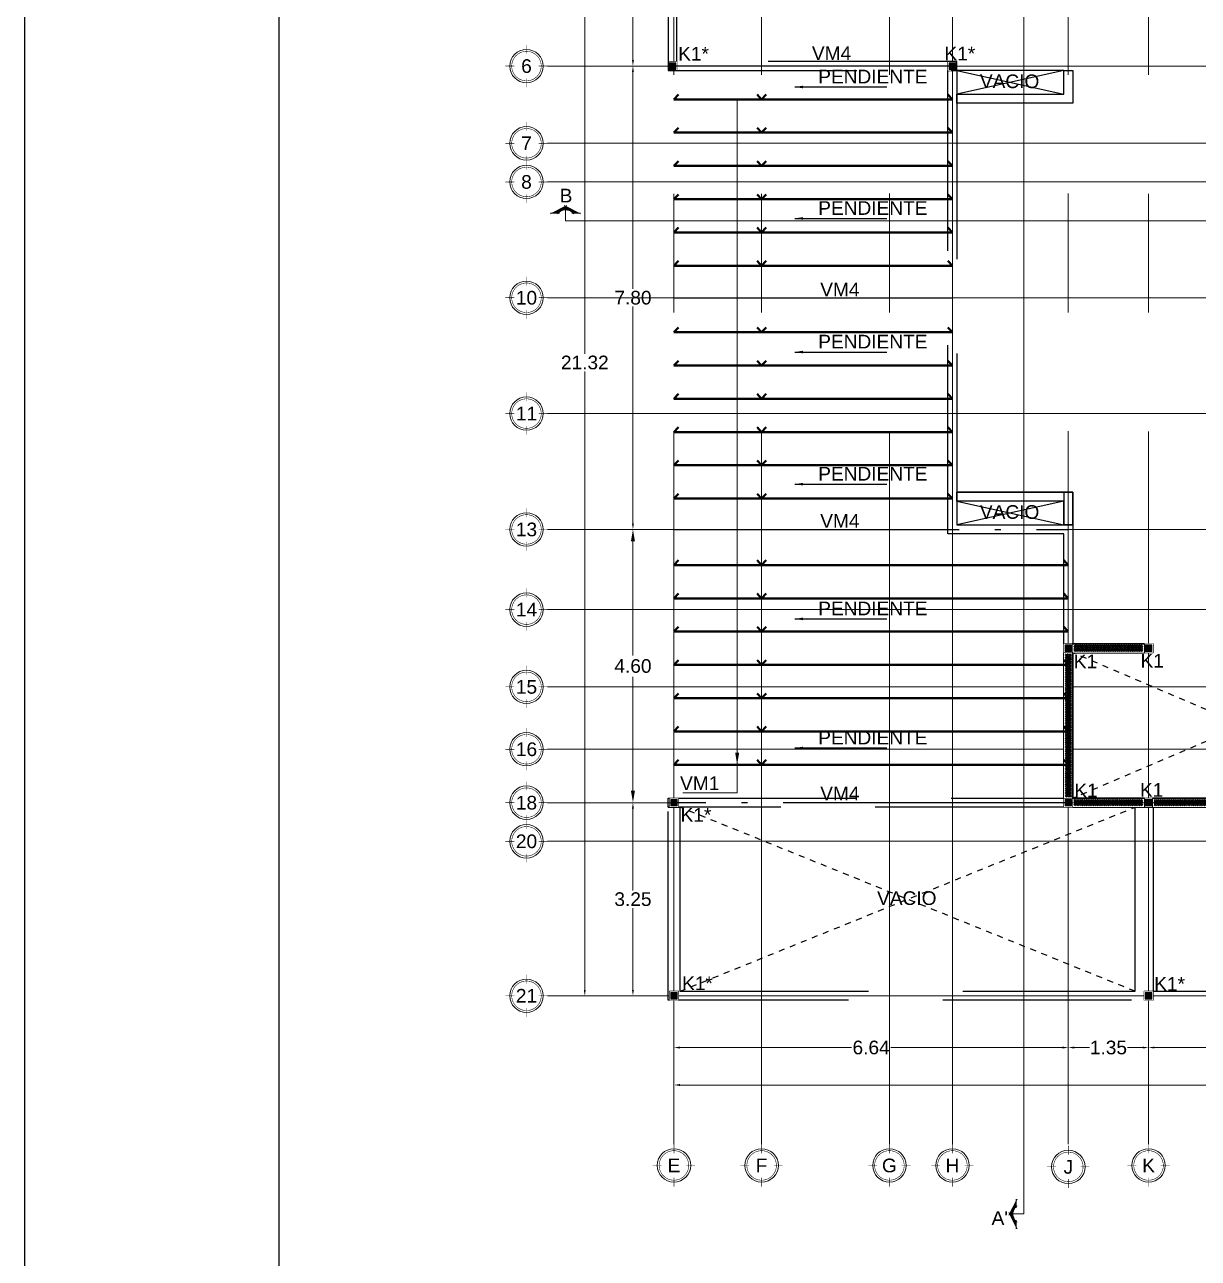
# Model space of a CAD drawing. Header units: metres. Extents: x 14 to 161, y 5 to 309.
# Drawn here: x 65.38 to 85.13, y 74.9 to 95.66 of the extents above; entities that cross this region are included whole.
import ezdxf
from ezdxf import colors
from ezdxf.entities.mleader import LeaderData, LeaderLine
from ezdxf.enums import TextEntityAlignment as Align
from ezdxf.math import Vec2, Vec3

# ---------------------------------------------------------------- set-up
doc = ezdxf.new("R2010")
doc.units = ezdxf.units.M
doc.set_wipeout_variables(frame=1)
doc.header["$PDMODE"] = 35
for name, pattern in [('ACAD_ISO04W100', [30, 24, -3, 0, -3]), ('ACAD_ISO05W100', [33, 24, -3, 0, -3, 0, -3]), ('CENTRO2', [0.9, 0.6, -0.1, 0.1, -0.1]), ('HIDDEN2', [4.7625, 3.175, -1.5875]), ('LÍNEAS_OCULTAS2', [0.1875, 0.125, -0.0625])]:
    doc.linetypes.add(name, pattern=pattern)
for name, color, linetype, lineweight in [('E-Burbuja eje', 5, 'Continuous', 15), ('E-Castillos', 3, 'Continuous', 5), ('E-Corte', 2, 'ACAD_ISO05W100', 20), ('E-Ejes', 1, 'CENTRO2', 9), ('E-Hatch', 1, 'Continuous', 5), ('E-Muro de Mamposteria', 5, 'Continuous', 30), ('E-Textos', 3, 'Continuous', 15), ('E-Viga de Madera1', 3, 'ACAD_ISO04W100', 40)]:
    doc.layers.add(name, color=color, linetype=linetype, lineweight=lineweight)
for name, color, linetype in [('E-Columna de Madera', 6, 'Continuous'), ('E-Cotas', 2, 'Continuous'), ('E-Pie', 1, 'Continuous'), ('E-Vacio', 1, 'LÍNEAS_OCULTAS2')]:
    doc.layers.add(name, color=color, linetype=linetype)
doc.layers.add('E-Pretil', color=7, linetype='HIDDEN2', true_color=0xd6d6d6)
doc.styles.add('ARIAL', font='arial.ttf')
doc.styles.add('General', font='arial.ttf', dxfattribs={"height": 2.3})
doc.styles.add('RS', font='ROMANS.shx', dxfattribs={"width": 0.85, "height": 0.1})
doc.dimstyles.new('1-100', dxfattribs={"dimtxt": 0.1, "dimasz": 0.1, "dimexe": 0, "dimexo": 0.0625, "dimgap": 0.1, "dimtad": 0, "dimtih": 1, "dimtoh": 1, "dimzin": 0, "dimdsep": 46, "dimtxsty": 'RS', "dimcen": 0.09, "dimclrd": 256, "dimclre": 256, "dimclrt": 256, "dimadec": 0, "dimazin": 0, "dimtfac": 1, "dimtofl": 0, "dimtmove": 0, "dimatfit": 3, "dimfxl": 1, "dimtolj": 1, "dimtzin": 0, "dimlwd": -1, "dimarcsym": 0})
doc.dimstyles.new('Generales', dxfattribs={"dimscale": 0, "dimtxt": 2.3, "dimasz": 2, "dimexe": 1.25, "dimexo": 0.625, "dimtad": 0, "dimtih": 1, "dimtoh": 1, "dimzin": 1, "dimdsep": 46, "dimtxsty": 'General', "dimcen": 2, "dimclrd": 2, "dimclre": 2, "dimclrt": 3, "dimadec": 0, "dimazin": 0, "dimtfac": 1, "dimtmove": 0, "dimatfit": 3, "dimfxl": 1, "dimlwd": 13, "dimlwe": 13, "dimarcsym": 0})

# ---------------------------------------------------------------- blocks, each defined once
blk = doc.blocks.new('k-burb-colmn')
at = {"const_width": 0.00024}
blk.add_lwpolyline([(-0.00663, 0, 1), (0.00663, 0, 1)], format="xyb", close=True, dxfattribs=at)
blk.add_lwpolyline([(-0.00663, 0, 1), (0.00663, 0, 1)], format="xyb", close=True, dxfattribs=at)
for points in [[(0, 0.0055), (0, 0.0095)], [(0, 0.0055), (0, 0.0095)], [(-0.0055, 0), (-0.0095, 0)], [(-0.0055, 0), (-0.0095, 0)], [(0.0055, 0), (0.0095, 0)], [(0.0055, 0), (0.0095, 0)], [(0, -0.0055), (0, -0.0095)], [(0, -0.0055), (0, -0.0095)]]:
    blk.add_lwpolyline(points, dxfattribs=at)
at = {"linetype": 'Continuous'}
blk.add_circle((0, 0), 0.0075, dxfattribs=at)
blk.add_circle((0, 0), 0.0075, dxfattribs=at)
at = {"color": 2, "style": 'ARIAL'}
blk.add_attdef('NUM', text='', height=0.023, dxfattribs=at).set_placement((0.00124, 0.00008), align=Align.MIDDLE_CENTER)
blk = doc.blocks.new('*D847')
at = {"layer": 'Defpoints', "color": 0, "ltscale": 0.5, "transparency": 16777216}
for p in [(76.306, 79.318), (82.941, 79.318), (82.941, 78.446)]:
    blk.add_point(p, dxfattribs=at)
at = {"layer": 'E-Cotas', "color": 2, "linetype": 'Continuous', "lineweight": 13, "ltscale": 0.5, "transparency": 16777216}
for p, q in [((76.306, 79.287), (76.306, 78.384)), ((82.941, 79.287), (82.941, 78.384)), ((76.406, 78.446), (79.293, 78.446)), ((82.841, 78.446), (79.954, 78.446))]:
    blk.add_line(p, q, dxfattribs=at)
at = {"layer": 'E-Cotas', "color": 2, "ltscale": 0.5, "transparency": 16777216}
for points in [[(76.406, 78.463), (76.406, 78.43), (76.306, 78.446)], [(82.841, 78.463), (82.841, 78.43), (82.941, 78.446)]]:
    blk.add_solid(points, dxfattribs=at)
at = {"layer": 'E-Cotas', "color": 3, "ltscale": 0.5, "transparency": 16777216, "insert": (79.623, 78.446), "char_height": 0.23, "attachment_point": 5, "style": 'General'}
blk.add_mtext('6.64', dxfattribs=at)
blk = doc.blocks.new('*D848')
at = {"layer": 'Defpoints', "color": 0, "ltscale": 0.5, "transparency": 16777216}
for p in [(82.941, 79.318), (84.291, 79.318), (84.291, 78.446)]:
    blk.add_point(p, dxfattribs=at)
at = {"layer": 'E-Cotas', "color": 2, "linetype": 'Continuous', "lineweight": 13, "ltscale": 0.5, "transparency": 16777216}
for p, q in [((82.941, 79.287), (82.941, 78.384)), ((84.291, 79.287), (84.291, 78.384)), ((83.041, 78.446), (83.296, 78.446)), ((84.191, 78.446), (83.936, 78.446))]:
    blk.add_line(p, q, dxfattribs=at)
at = {"layer": 'E-Cotas', "color": 2, "ltscale": 0.5, "transparency": 16777216}
for points in [[(83.041, 78.463), (83.041, 78.43), (82.941, 78.446)], [(84.191, 78.463), (84.191, 78.43), (84.291, 78.446)]]:
    blk.add_solid(points, dxfattribs=at)
at = {"layer": 'E-Cotas', "color": 3, "ltscale": 0.5, "transparency": 16777216, "insert": (83.616, 78.446), "char_height": 0.23, "attachment_point": 5, "style": 'General'}
blk.add_mtext('1.35', dxfattribs=at)
blk = doc.blocks.new('*D852')
at = {"layer": 'Defpoints', "color": 0, "ltscale": 0.5, "transparency": 16777216}
for p in [(76.306, 79.318), (95.841, 79.318), (95.841, 77.816)]:
    blk.add_point(p, dxfattribs=at)
at = {"layer": 'E-Cotas', "color": 2, "linetype": 'Continuous', "lineweight": 13, "ltscale": 0.5, "transparency": 16777216}
for p, q in [((76.306, 79.287), (76.306, 77.753)), ((95.841, 79.287), (95.841, 77.753)), ((76.406, 77.816), (85.665, 77.816)), ((95.741, 77.816), (86.481, 77.816))]:
    blk.add_line(p, q, dxfattribs=at)
at = {"layer": 'E-Cotas', "color": 2, "ltscale": 0.5, "transparency": 16777216}
for points in [[(76.406, 77.833), (76.406, 77.799), (76.306, 77.816)], [(95.741, 77.833), (95.741, 77.799), (95.841, 77.816)]]:
    blk.add_solid(points, dxfattribs=at)
at = {"layer": 'E-Cotas', "color": 3, "ltscale": 0.5, "transparency": 16777216, "insert": (86.073, 77.816), "char_height": 0.23, "attachment_point": 5, "style": 'General'}
blk.add_mtext('19.54', dxfattribs=at)
blk = doc.blocks.new('*D853')
at = {"layer": 'Defpoints', "color": 0, "ltscale": 0.5, "transparency": 16777216}
for p in [(84.291, 78.769), (88.841, 78.769), (88.841, 78.446)]:
    blk.add_point(p, dxfattribs=at)
at = {"layer": 'E-Cotas', "color": 2, "linetype": 'Continuous', "lineweight": 13, "ltscale": 0.5, "transparency": 16777216}
for p, q in [((84.291, 78.737), (84.291, 78.384)), ((88.841, 78.737), (88.841, 78.384)), ((84.391, 78.446), (86.23, 78.446)), ((88.741, 78.446), (86.901, 78.446))]:
    blk.add_line(p, q, dxfattribs=at)
at = {"layer": 'E-Cotas', "color": 2, "ltscale": 0.5, "transparency": 16777216}
for points in [[(84.391, 78.463), (84.391, 78.43), (84.291, 78.446)], [(88.741, 78.463), (88.741, 78.43), (88.841, 78.446)]]:
    blk.add_solid(points, dxfattribs=at)
at = {"layer": 'E-Cotas', "color": 3, "ltscale": 0.5, "transparency": 16777216, "insert": (86.566, 78.446), "char_height": 0.23, "attachment_point": 5, "style": 'General'}
blk.add_mtext('4.55', dxfattribs=at)
blk = doc.blocks.new('*D857')
at = {"layer": 'Defpoints', "color": 0, "ltscale": 0.5, "transparency": 16777216}
for p in [(76.306, 99.718), (75.616, 94.968), (76.306, 94.968)]:
    blk.add_point(p, dxfattribs=at)
at = {"layer": 'E-Cotas', "color": 2, "linetype": 'Continuous', "lineweight": 13, "ltscale": 0.5, "transparency": 16777216}
for p, q in [((76.275, 99.718), (75.553, 99.718)), ((75.616, 99.618), (75.616, 97.491)), ((75.616, 95.068), (75.616, 97.195)), ((76.275, 94.968), (75.553, 94.968))]:
    blk.add_line(p, q, dxfattribs=at)
at = {"layer": 'E-Cotas', "color": 2, "ltscale": 0.5, "transparency": 16777216}
for points in [[(75.599, 99.618), (75.632, 99.618), (75.616, 99.718)], [(75.599, 95.068), (75.632, 95.068), (75.616, 94.968)]]:
    blk.add_solid(points, dxfattribs=at)
at = {"layer": 'E-Cotas', "color": 3, "ltscale": 0.5, "transparency": 16777216, "insert": (75.616, 97.343), "char_height": 0.23, "attachment_point": 5, "style": 'General'}
blk.add_mtext('4.75', dxfattribs=at)
blk = doc.blocks.new('*D858')
at = {"layer": 'Defpoints', "color": 0, "ltscale": 0.5, "transparency": 16777216}
for p in [(76.306, 94.968), (75.616, 87.168), (76.306, 87.168)]:
    blk.add_point(p, dxfattribs=at)
at = {"layer": 'E-Cotas', "color": 2, "linetype": 'Continuous', "lineweight": 13, "ltscale": 0.5, "transparency": 16777216}
for p, q in [((76.275, 94.968), (75.553, 94.968)), ((75.616, 94.868), (75.616, 91.217)), ((75.616, 87.268), (75.616, 90.919)), ((76.275, 87.168), (75.553, 87.168))]:
    blk.add_line(p, q, dxfattribs=at)
at = {"layer": 'E-Cotas', "color": 2, "ltscale": 0.5, "transparency": 16777216}
for points in [[(75.599, 94.868), (75.632, 94.868), (75.616, 94.968)], [(75.599, 87.268), (75.632, 87.268), (75.616, 87.168)]]:
    blk.add_solid(points, dxfattribs=at)
at = {"layer": 'E-Cotas', "color": 3, "ltscale": 0.5, "transparency": 16777216, "insert": (75.616, 91.068), "char_height": 0.23, "attachment_point": 5, "style": 'General'}
blk.add_mtext('7.80', dxfattribs=at)
blk = doc.blocks.new('*D859')
at = {"layer": 'Defpoints', "color": 0, "transparency": 16777216}
for p in [(76.306, 87.168), (75.616, 82.568), (76.306, 82.568)]:
    blk.add_point(p, dxfattribs=at)
at = {"layer": 'E-Cotas', "color": 2, "linetype": 'Continuous', "lineweight": 13, "transparency": 16777216}
for p, q in [((76.243, 87.168), (75.491, 87.168)), ((75.616, 86.968), (75.616, 85.048)), ((75.616, 82.768), (75.616, 84.688)), ((76.243, 82.568), (75.491, 82.568))]:
    blk.add_line(p, q, dxfattribs=at)
at = {"layer": 'E-Cotas', "color": 2, "transparency": 16777216}
for points in [[(75.582, 86.968), (75.649, 86.968), (75.616, 87.168)], [(75.582, 82.768), (75.649, 82.768), (75.616, 82.568)]]:
    blk.add_solid(points, dxfattribs=at)
at = {"layer": 'E-Cotas', "color": 3, "transparency": 16777216, "insert": (75.616, 84.868), "char_height": 0.23, "attachment_point": 5, "style": 'General'}
blk.add_mtext('4.60', dxfattribs=at)
blk = doc.blocks.new('*D860')
at = {"layer": 'Defpoints', "color": 0, "ltscale": 0.5, "transparency": 16777216}
for p in [(76.306, 82.568), (75.616, 79.318), (76.306, 79.318)]:
    blk.add_point(p, dxfattribs=at)
at = {"layer": 'E-Cotas', "color": 2, "linetype": 'Continuous', "lineweight": 13, "ltscale": 0.5, "transparency": 16777216}
for p, q in [((76.275, 82.568), (75.553, 82.568)), ((75.616, 82.468), (75.616, 81.092)), ((75.616, 79.418), (75.616, 80.794)), ((76.275, 79.318), (75.553, 79.318))]:
    blk.add_line(p, q, dxfattribs=at)
at = {"layer": 'E-Cotas', "color": 2, "ltscale": 0.5, "transparency": 16777216}
for points in [[(75.599, 82.468), (75.632, 82.468), (75.616, 82.568)], [(75.599, 79.418), (75.632, 79.418), (75.616, 79.318)]]:
    blk.add_solid(points, dxfattribs=at)
at = {"layer": 'E-Cotas', "color": 3, "ltscale": 0.5, "transparency": 16777216, "insert": (75.616, 80.943), "char_height": 0.23, "attachment_point": 5, "style": 'General'}
blk.add_mtext('3.25', dxfattribs=at)
blk = doc.blocks.new('*D861')
at = {"layer": 'Defpoints', "color": 0, "ltscale": 0.5, "transparency": 16777216}
for p in [(74.806, 100.636), (76.306, 100.636), (76.306, 79.318)]:
    blk.add_point(p, dxfattribs=at)
at = {"layer": 'E-Cotas', "color": 2, "linetype": 'Continuous', "lineweight": 13, "ltscale": 0.5, "transparency": 16777216}
for p, q in [((76.275, 100.636), (74.743, 100.636)), ((74.806, 100.536), (74.806, 90.126)), ((74.806, 79.418), (74.806, 89.828)), ((76.275, 79.318), (74.743, 79.318))]:
    blk.add_line(p, q, dxfattribs=at)
at = {"layer": 'E-Cotas', "color": 2, "ltscale": 0.5, "transparency": 16777216}
for points in [[(74.789, 100.536), (74.822, 100.536), (74.806, 100.636)], [(74.789, 79.418), (74.822, 79.418), (74.806, 79.318)]]:
    blk.add_solid(points, dxfattribs=at)
at = {"layer": 'E-Cotas', "color": 3, "ltscale": 0.5, "transparency": 16777216, "insert": (74.806, 89.977), "char_height": 0.23, "attachment_point": 5, "style": 'General'}
blk.add_mtext('21.32', dxfattribs=at)
blk = doc.blocks.new('SEÑA')
at = {"layer": 'E-Corte', "color": 0}
for p, q in [((-1.1, -0.05), (0.1, 0.55)), ((-0.459, 0), (-1.1, 0)), ((-0.1, 0.55), (1.1, -0.05)), ((1.1, 0), (0.459, 0))]:
    blk.add_line(p, q, dxfattribs=at)
at = {"layer": 'E-Corte', "color": 16}
for p, q in [((-0.869, 0.038), (-0.558, 0.038)), ((-0.844, 0.05), (-0.546, 0.05)), ((-0.819, 0.062), (-0.533, 0.062)), ((-0.794, 0.075), (-0.52, 0.075)), ((-0.769, 0.088), (-0.505, 0.088)), ((-0.744, 0.1), (-0.491, 0.1)), ((-0.719, 0.113), (-0.475, 0.113)), ((-0.694, 0.125), (-0.458, 0.125)), ((-0.669, 0.138), (-0.441, 0.138)), ((-0.644, 0.15), (-0.422, 0.15)), ((-0.619, 0.163), (-0.402, 0.163)), ((-0.594, 0.175), (-0.381, 0.175)), ((-0.569, 0.188), (-0.358, 0.188)), ((-0.544, 0.2), (-0.333, 0.2)), ((-0.519, 0.212), (-0.305, 0.212)), ((-0.494, 0.225), (-0.274, 0.225)), ((-0.469, 0.237), (-0.238, 0.237)), ((-0.444, 0.25), (-0.195, 0.25)), ((-0.419, 0.263), (-0.139, 0.263)), ((-0.394, 0.275), (0.394, 0.275)), ((-0.369, 0.287), (0.369, 0.287)), ((-0.344, 0.3), (0.344, 0.3)), ((-0.319, 0.312), (0.319, 0.312)), ((-0.294, 0.325), (0.294, 0.325)), ((-0.269, 0.338), (0.269, 0.338)), ((-0.244, 0.35), (0.244, 0.35)), ((-0.219, 0.362), (0.219, 0.362)), ((-0.194, 0.375), (0.194, 0.375)), ((-0.169, 0.388), (0.169, 0.388)), ((-0.144, 0.4), (0.144, 0.4)), ((-0.119, 0.412), (0.119, 0.412)), ((-0.094, 0.425), (0.094, 0.425)), ((-0.069, 0.438), (0.069, 0.438)), ((-0.044, 0.45), (0.044, 0.45)), ((-0.019, 0.463), (0.019, 0.463)), ((0.139, 0.263), (0.419, 0.263)), ((0.195, 0.25), (0.444, 0.25)), ((0.238, 0.237), (0.469, 0.237)), ((0.274, 0.225), (0.494, 0.225)), ((0.305, 0.212), (0.519, 0.212)), ((0.333, 0.2), (0.544, 0.2)), ((0.358, 0.188), (0.569, 0.188)), ((0.381, 0.175), (0.594, 0.175)), ((0.402, 0.163), (0.619, 0.163)), ((0.422, 0.15), (0.644, 0.15)), ((0.441, 0.138), (0.669, 0.138)), ((0.458, 0.125), (0.694, 0.125)), ((0.475, 0.113), (0.719, 0.113)), ((0.491, 0.1), (0.744, 0.1)), ((0.505, 0.088), (0.769, 0.088)), ((0.52, 0.075), (0.794, 0.075)), ((0.533, 0.062), (0.819, 0.062)), ((0.546, 0.05), (0.844, 0.05)), ((0.558, 0.038), (0.869, 0.038))]:
    blk.add_line(p, q, dxfattribs=at)
at = {"layer": 'E-Corte', "color": 0}
blk.add_lwpolyline([(0, 0.472), (0.894, 0.025), (0.57, 0.025, 0.438529), (-0.57, 0.025), (-0.894, 0.025)], format="xyb", close=True, dxfattribs=at)
blk.add_arc((0, -0.5), 0.75, 36.8699, 143.1301, dxfattribs=at)
blk = doc.blocks.new('castillo')
at = {"layer": 'E-Castillos'}
blk.add_lwpolyline([(-0.075, -0.075), (-0.075, 0.075), (0.075, 0.075), (0.075, -0.075), (-0.075, -0.075)], dxfattribs=at)
blk.add_wipeout([(-0.075, -0.075), (0.075, -0.075), (0.075, 0.075), (-0.075, 0.075)])
at = {"layer": 'E-Hatch'}
h = blk.add_hatch(color=1, dxfattribs=at)
h.dxf.hatch_style = 1
h.paths.add_polyline_path([(-0.055, -0.055), (-0.055, 0.055), (0.055, 0.055), (0.055, -0.055)])
at = {"layer": 'E-Castillos'}
blk.add_lwpolyline([(-0.055, -0.055), (-0.055, 0.055), (0.055, 0.055), (0.055, -0.055)], close=True, dxfattribs=at)
blk = doc.blocks.new('*U748')
for points in [[(-0.843, -0.075), (3.557, -0.075), (3.557, 0.075), (-0.843, 0.075)], [(-0.823, -0.055), (3.537, -0.055), (3.537, 0.055), (-0.823, 0.055)]]:
    blk.add_lwpolyline(points, close=True)
blk.add_wipeout([(-0.843, -0.075), (3.557, -0.075), (3.557, 0.075), (-0.843, 0.075)])
at = {"linetype": 'ByBlock', "lineweight": 5}
h = blk.add_hatch(dxfattribs=at)
h.set_pattern_fill('ANSI37', color=5, scale=0.0069)
h.set_pattern_definition([(45, (2.714747, 2e-15), (-0.01549094, 0.01549094), []), (135, (2.714747, 2e-15), (-0.01549094, -0.01549094), [])])
h.paths.add_polyline_path([(3.537, -0.055), (3.537, 0.055), (-0.823, 0.055), (-0.823, -0.055)])
blk.add_line((-0.843, 0.075), (3.557, 0.075))
blk = doc.blocks.new('*U746')
for points in [[(-0.843, -0.075), (0.358, -0.075), (0.358, 0.075), (-0.843, 0.075)], [(-0.823, -0.055), (0.338, -0.055), (0.338, 0.055), (-0.823, 0.055)]]:
    blk.add_lwpolyline(points, close=True)
blk.add_wipeout([(-0.843, -0.075), (0.358, -0.075), (0.358, 0.075), (-0.843, 0.075)])
at = {"linetype": 'ByBlock', "lineweight": 5}
h = blk.add_hatch(dxfattribs=at)
h.set_pattern_fill('ANSI37', color=5, scale=0.0069)
h.set_pattern_definition([(45, (-0.485053, -3e-16), (-0.01549094, 0.01549094), []), (135, (-0.485053, -3e-16), (-0.01549094, -0.01549094), [])])
h.paths.add_polyline_path([(0.338, -0.055), (0.338, 0.055), (-0.823, 0.055), (-0.823, -0.055)])
blk.add_line((-0.843, 0.075), (0.358, 0.075))
blk = doc.blocks.new('*U745')
for points in [[(-0.843, -0.075), (0.357, -0.075), (0.357, 0.075), (-0.843, 0.075)], [(-0.823, -0.055), (0.337, -0.055), (0.337, 0.055), (-0.823, 0.055)]]:
    blk.add_lwpolyline(points, close=True)
blk.add_wipeout([(-0.843, -0.075), (0.357, -0.075), (0.357, 0.075), (-0.843, 0.075)])
at = {"linetype": 'ByBlock', "lineweight": 5}
h = blk.add_hatch(dxfattribs=at)
h.set_pattern_fill('ANSI37', color=5, scale=0.0069)
h.set_pattern_definition([(45, (-0.485153, -3e-16), (-0.01549094, 0.01549094), []), (135, (-0.485153, -3e-16), (-0.01549094, -0.01549094), [])])
h.paths.add_polyline_path([(0.337, -0.055), (0.337, 0.055), (-0.823, 0.055), (-0.823, -0.055)])
blk.add_line((-0.843, 0.075), (0.357, 0.075))
blk = doc.blocks.new('*U747')
for points in [[(-0.843, -0.075), (1.607, -0.075), (1.607, 0.075), (-0.843, 0.075)], [(-0.823, -0.055), (1.587, -0.055), (1.587, 0.055), (-0.823, 0.055)]]:
    blk.add_lwpolyline(points, close=True)
blk.add_wipeout([(-0.843, -0.075), (1.607, -0.075), (1.607, 0.075), (-0.843, 0.075)])
at = {"linetype": 'ByBlock', "lineweight": 5}
h = blk.add_hatch(dxfattribs=at)
h.set_pattern_fill('ANSI37', color=5, scale=0.0069)
h.set_pattern_definition([(45, (0.764249, 4e-16), (-0.01549094, 0.01549094), []), (135, (0.764249, 4e-16), (-0.01549094, -0.01549094), [])])
h.paths.add_polyline_path([(1.587, -0.055), (1.587, 0.055), (-0.823, 0.055), (-0.823, -0.055)])
blk.add_line((-0.843, 0.075), (1.607, 0.075))

msp = doc.modelspace()

# ---------------------------------------------------------------- linework, layer by layer
at = {"layer": 'E-Columna de Madera', "color": 6, "linetype": 'ACAD_ISO04W100', "ltscale": 0.2}
for p, q in [((76.30595, 91.06806), (80.99095, 91.06806)), ((76.30595, 87.16806), (82.94095, 87.16806))]:
    msp.add_line(p, q, dxfattribs=at)
at = {"layer": 'E-Corte', "color": 2}
for points in [[(81.95197, 75.64523), (82.19337, 75.64523), (82.19337, 104.14591), (81.95197, 104.14591)], [(74.48275, 92.60689), (74.48275, 92.36549), (98.08257, 92.36549), (98.08257, 92.60689)]]:
    msp.add_lwpolyline(points, dxfattribs=at)
at = {"layer": 'E-Ejes', "ltscale": 20}
for points in [[(76.30595, 76.81806), (76.30595, 103.0451)], [(77.78095, 76.81806), (77.78095, 103.0451)], [(79.93095, 76.82148), (79.93095, 103.0451)], [(80.99095, 76.81806), (80.99095, 87.16806), (80.99095, 103.0451)], [(82.94095, 76.82148), (82.94095, 103.0451)], [(84.29095, 76.81806), (84.29095, 103.0451)], [(74.18096, 94.96806), (76.30595, 94.96806)], [(80.99095, 94.96806), (98.72099, 94.96806)], [(74.18096, 93.66806), (98.72099, 93.66806)], [(74.18096, 93.01806), (98.72099, 93.01806)], [(74.18096, 91.06806), (76.30595, 91.06806)], [(80.99095, 91.06806), (98.72099, 91.06806)], [(74.18096, 89.11806), (98.72099, 89.11806)], [(74.18096, 87.16806), (76.30595, 87.16806)], [(82.94095, 87.16806), (98.72099, 87.16806)], [(74.18096, 85.81806), (98.72099, 85.81806)], [(74.18096, 84.51806), (98.72099, 84.51806)], [(74.18096, 83.46806), (98.72099, 83.46806)], [(74.18096, 81.91806), (98.72099, 81.91806)], [(74.18096, 79.31806), (98.72099, 79.31806)]]:
    msp.add_lwpolyline(points, dxfattribs=at)
at = {"layer": 'E-Pie', "color": 1}
msp.add_lwpolyline([(65.38178, 111.97866), (161.00678, 111.97866), (161.00678, 46.35366), (65.38178, 46.35366)], close=True, dxfattribs=at)
at = {"layer": 'E-Pie', "color": 5}
msp.add_lwpolyline([(69.65758, 107.86616), (69.65758, 50.46616), (156.91409, 50.46616), (156.91409, 107.86616)], close=True, dxfattribs=at)
at = {"layer": 'E-Pretil'}
for points in [[(81.06595, 94.89306), (81.06595, 87.24306), (83.01595, 87.24306), (83.01595, 85.24306), (82.86595, 85.24306), (82.86595, 87.09306), (80.91595, 87.09306), (80.91595, 94.89306), (81.06595, 94.89306)], [(82.86595, 82.64306), (82.86595, 82.49306), (76.20595, 82.49306), (76.20595, 82.64306), (82.86595, 82.64306)]]:
    msp.add_lwpolyline(points, dxfattribs=at)
for points in [[(81.06595, 94.49306), (82.86595, 94.49306), (82.86595, 94.89306), (81.06595, 94.89306)], [(82.86595, 94.89306), (83.01595, 94.89306), (83.01595, 94.34306), (81.06595, 94.34306), (81.06595, 94.49306), (82.86595, 94.49306)], [(81.06595, 87.24306), (83.01595, 87.24306), (83.01595, 87.79306), (81.06595, 87.79306)], [(81.06595, 87.79306), (83.01595, 87.79306), (83.01595, 87.24306), (82.86595, 87.24306), (82.86595, 87.64306), (81.06595, 87.64306)], [(81.06595, 87.24306), (82.86595, 87.24306), (82.86595, 87.64306), (81.06595, 87.64306)], [(83.01595, 87.79306), (82.86595, 87.79306), (82.86595, 87.24306), (83.01595, 87.24306)], [(84.36595, 79.39306), (88.76595, 79.39306), (88.76595, 79.24306), (76.20595, 79.24306), (76.20595, 82.49306), (76.40594, 82.49306), (76.40595, 79.39306), (84.06595, 79.39306), (84.06595, 82.49306), (84.36595, 82.49306)]]:
    msp.add_lwpolyline(points, close=True, dxfattribs=at)
at = {"layer": 'E-Vacio', "ltscale": 0.5}
for p, q in [((88.76595, 85.09306), (83.01595, 82.64306)), ((88.76595, 82.64306), (83.01595, 85.09306)), ((84.06595, 79.39306), (76.40594, 82.49306)), ((76.40595, 79.39306), (84.06595, 82.49306))]:
    msp.add_line(p, q, dxfattribs=at)
at = {"layer": 'E-Vacio', "linetype": 'Continuous', "ltscale": 100}
for points in [[(81.06595, 94.89306), (82.86595, 94.49306)], [(82.86595, 94.89306), (81.06595, 94.49306)], [(81.06595, 87.64306), (82.86595, 87.24306)], [(82.86595, 87.64306), (81.06595, 87.24306)]]:
    msp.add_lwpolyline(points, dxfattribs=at)
at = {"layer": 'E-Viga de Madera1', "color": 3, "ltscale": 0.25}
for points in [[(76.38095, 94.48806), (76.30595, 94.40806), (77.78095, 94.40806), (77.70595, 94.48806)], [(77.85585, 94.48806), (77.78085, 94.40806), (80.99095, 94.40806), (80.91595, 94.48806)], [(76.38095, 93.92806), (76.30595, 93.84806), (77.78095, 93.84806), (77.70595, 93.92806)], [(77.85585, 93.92806), (77.78085, 93.84806), (80.99095, 93.84806), (80.91595, 93.92806)], [(76.38095, 93.36806), (76.30595, 93.28806), (77.78095, 93.28806), (77.70595, 93.36806)], [(77.85585, 93.36806), (77.78085, 93.28806), (80.99095, 93.28806), (80.91595, 93.36806)], [(76.38095, 92.80806), (76.30595, 92.72806), (77.78095, 92.72806), (77.70595, 92.80806)], [(77.85585, 92.80806), (77.78085, 92.72806), (80.99095, 92.72806), (80.91595, 92.80806)], [(76.38095, 92.24806), (76.30595, 92.16806), (77.78095, 92.16806), (77.70595, 92.24806)], [(77.85585, 92.24806), (77.78085, 92.16806), (80.99095, 92.16806), (80.91595, 92.24806)], [(76.38095, 91.68806), (76.30595, 91.60806), (77.78095, 91.60806), (77.70595, 91.68806)], [(77.85585, 91.68806), (77.78085, 91.60806), (80.99095, 91.60806), (80.91595, 91.68806)], [(76.38095, 90.56806), (76.30595, 90.48806), (77.78095, 90.48806), (77.70595, 90.56806)], [(77.85585, 90.56806), (77.78085, 90.48806), (80.99095, 90.48806), (80.91595, 90.56806)], [(76.38095, 90.00806), (76.30595, 89.92806), (77.78095, 89.92806), (77.70595, 90.00806)], [(77.85585, 90.00806), (77.78085, 89.92806), (80.99095, 89.92806), (80.91595, 90.00806)], [(76.38095, 89.44806), (76.30595, 89.36806), (77.78095, 89.36806), (77.70595, 89.44806)], [(77.85585, 89.44806), (77.78085, 89.36806), (80.99095, 89.36806), (80.91595, 89.44806)], [(76.38095, 88.88806), (76.30595, 88.80806), (77.78095, 88.80806), (77.70595, 88.88806)], [(77.85585, 88.88806), (77.78085, 88.80806), (80.99095, 88.80806), (80.91595, 88.88806)], [(76.38095, 88.32806), (76.30595, 88.24806), (77.78095, 88.24806), (77.70595, 88.32806)], [(77.85585, 88.32806), (77.78085, 88.24806), (80.99095, 88.24806), (80.91595, 88.32806)], [(76.38095, 87.76806), (76.30595, 87.68806), (77.78095, 87.68806), (77.70595, 87.76806)], [(77.85585, 87.76806), (77.78085, 87.68806), (80.99095, 87.68806), (80.91595, 87.76806)], [(76.38095, 86.64806), (76.30595, 86.56806), (77.78095, 86.56806), (77.70595, 86.64806)], [(77.85585, 86.64806), (77.78085, 86.56806), (82.94095, 86.56806), (82.86595, 86.64806)], [(76.38095, 86.08806), (76.30595, 86.00806), (77.78095, 86.00806), (77.70595, 86.08806)], [(77.85585, 86.08806), (77.78085, 86.00806), (82.94095, 86.00806), (82.86595, 86.08806)], [(76.38095, 85.52806), (76.30595, 85.44806), (77.78095, 85.44806), (77.70595, 85.52806)], [(77.85585, 85.52806), (77.78085, 85.44806), (82.94095, 85.44806), (82.86595, 85.52806)], [(76.38095, 84.96806), (76.30595, 84.88806), (77.78095, 84.88806), (77.70595, 84.96806)], [(76.38095, 84.40806), (76.30595, 84.32806), (77.78095, 84.32806), (77.70595, 84.40806)], [(76.38095, 83.84806), (76.30595, 83.76806), (77.78095, 83.76806), (77.70595, 83.84806)], [(76.38095, 83.28806), (76.30595, 83.20806), (77.78095, 83.20806), (77.70595, 83.28806)]]:
    msp.add_lwpolyline(points, dxfattribs=at)

# ---------------------------------------------------------------- block references
at = {"layer": 'E-Burbuja eje', "linetype": 'ByBlock'}
ref = msp.add_blockref('k-burb-colmn', (73.82471, 94.96806), dxfattribs=dict(at, xscale=37.49999999999999, yscale=37.49999999999999, zscale=37.49999999999999))
ref.add_attrib('NUM', '6', dxfattribs={"layer": '0', "color": 2, "height": 0.23, "style": 'ARIAL'}).set_placement((73.82471, 94.96806), align=Align.MIDDLE_CENTER)
ref = msp.add_blockref('k-burb-colmn', (73.82471, 93.66806), dxfattribs=dict(at, xscale=37.49999999999999, yscale=37.49999999999999, zscale=37.49999999999999))
ref.add_attrib('NUM', '7', dxfattribs={"layer": '0', "color": 2, "height": 0.23, "style": 'ARIAL'}).set_placement((73.82471, 93.66806), align=Align.MIDDLE_CENTER)
ref = msp.add_blockref('k-burb-colmn', (73.82471, 93.01806), dxfattribs=dict(at, xscale=37.49999999999999, yscale=37.49999999999999, zscale=37.49999999999999))
ref.add_attrib('NUM', '8', dxfattribs={"layer": '0', "color": 2, "height": 0.23, "style": 'ARIAL'}).set_placement((73.82471, 93.01806), align=Align.MIDDLE_CENTER)
ref = msp.add_blockref('k-burb-colmn', (73.82471, 91.06806), dxfattribs=dict(at, xscale=37.49999999999999, yscale=37.49999999999999, zscale=37.49999999999999))
ref.add_attrib('NUM', '10', dxfattribs={"layer": '0', "color": 2, "height": 0.23, "style": 'ARIAL'}).set_placement((73.82471, 91.06806), align=Align.MIDDLE_CENTER)
ref = msp.add_blockref('k-burb-colmn', (73.82471, 89.11806), dxfattribs=dict(at, xscale=37.49999999999999, yscale=37.49999999999999, zscale=37.49999999999999))
ref.add_attrib('NUM', '11', dxfattribs={"layer": '0', "color": 2, "height": 0.23, "style": 'ARIAL'}).set_placement((73.82471, 89.11806), align=Align.MIDDLE_CENTER)
ref = msp.add_blockref('k-burb-colmn', (73.82471, 87.16806), dxfattribs=dict(at, xscale=37.49999999999999, yscale=37.49999999999999, zscale=37.49999999999999))
ref.add_attrib('NUM', '13', dxfattribs={"layer": '0', "color": 2, "height": 0.23, "style": 'ARIAL'}).set_placement((73.82471, 87.16806), align=Align.MIDDLE_CENTER)
ref = msp.add_blockref('k-burb-colmn', (73.82471, 85.81806), dxfattribs=dict(at, xscale=37.49999999999999, yscale=37.49999999999999, zscale=37.49999999999999))
ref.add_attrib('NUM', '14', dxfattribs={"layer": '0', "color": 2, "height": 0.23, "style": 'ARIAL'}).set_placement((73.82471, 85.81806), align=Align.MIDDLE_CENTER)
ref = msp.add_blockref('k-burb-colmn', (73.82471, 84.51806), dxfattribs=dict(at, xscale=37.49999999999999, yscale=37.49999999999999, zscale=37.49999999999999))
ref.add_attrib('NUM', '15', dxfattribs={"layer": '0', "color": 2, "height": 0.23, "style": 'ARIAL'}).set_placement((73.82471, 84.51806), align=Align.MIDDLE_CENTER)
ref = msp.add_blockref('k-burb-colmn', (73.82471, 83.46806), dxfattribs=dict(at, xscale=37.49999999999999, yscale=37.49999999999999, zscale=37.49999999999999))
ref.add_attrib('NUM', '16', dxfattribs={"layer": '0', "color": 2, "height": 0.23, "style": 'ARIAL'}).set_placement((73.82471, 83.46806), align=Align.MIDDLE_CENTER)
ref = msp.add_blockref('k-burb-colmn', (73.82471, 82.56846), dxfattribs=dict(at, xscale=37.49999999999999, yscale=37.49999999999999, zscale=37.49999999999999))
ref.add_attrib('NUM', '18', dxfattribs={"layer": '0', "color": 2, "height": 0.23, "style": 'ARIAL'}).set_placement((73.82471, 82.56846), align=Align.MIDDLE_CENTER)
ref = msp.add_blockref('k-burb-colmn', (73.82471, 81.91806), dxfattribs=dict(at, xscale=37.49999999999999, yscale=37.49999999999999, zscale=37.49999999999999))
ref.add_attrib('NUM', '20', dxfattribs={"layer": '0', "color": 2, "height": 0.23, "style": 'ARIAL'}).set_placement((73.82471, 81.91806), align=Align.MIDDLE_CENTER)
ref = msp.add_blockref('k-burb-colmn', (73.82471, 79.31806), dxfattribs=dict(at, xscale=37.49999999999999, yscale=37.49999999999999, zscale=37.49999999999999))
ref.add_attrib('NUM', '21', dxfattribs={"layer": '0', "color": 2, "height": 0.23, "style": 'ARIAL'}).set_placement((73.82471, 79.31806), align=Align.MIDDLE_CENTER)
ref = msp.add_blockref('k-burb-colmn', (76.30595, 76.46181), dxfattribs=dict(at, xscale=37.49999999999999, yscale=37.49999999999999, zscale=37.49999999999999))
ref.add_attrib('NUM', 'E', dxfattribs={"layer": '0', "color": 2, "height": 0.23, "style": 'ARIAL'}).set_placement((76.30595, 76.46181), align=Align.MIDDLE_CENTER)
ref = msp.add_blockref('k-burb-colmn', (77.78095, 76.46181), dxfattribs=dict(at, xscale=37.49999999999999, yscale=37.49999999999999, zscale=37.49999999999999))
ref.add_attrib('NUM', 'F', dxfattribs={"layer": '0', "color": 2, "height": 0.23, "style": 'ARIAL'}).set_placement((77.78095, 76.46181), align=Align.MIDDLE_CENTER)
ref = msp.add_blockref('k-burb-colmn', (79.93095, 76.46181), dxfattribs=dict(at, xscale=37.49999999999999, yscale=37.49999999999999, zscale=37.49999999999999))
ref.add_attrib('NUM', 'G', dxfattribs={"layer": '0', "color": 2, "height": 0.23, "style": 'ARIAL'}).set_placement((79.93095, 76.46181), align=Align.MIDDLE_CENTER)
ref = msp.add_blockref('k-burb-colmn', (80.99095, 76.46181), dxfattribs=dict(at, xscale=37.49999999999999, yscale=37.49999999999999, zscale=37.49999999999999))
ref.add_attrib('NUM', 'H', dxfattribs={"layer": '0', "color": 2, "height": 0.23, "style": 'ARIAL'}).set_placement((80.99095, 76.46181), align=Align.MIDDLE_CENTER)
ref = msp.add_blockref('k-burb-colmn', (82.94095, 76.43748), dxfattribs=dict(at, xscale=37.49999999999999, yscale=37.49999999999999, zscale=37.49999999999999))
ref.add_attrib('NUM', 'J', dxfattribs={"layer": '0', "color": 2, "height": 0.23, "style": 'ARIAL'}).set_placement((82.94095, 76.43748), align=Align.MIDDLE_CENTER)
ref = msp.add_blockref('k-burb-colmn', (84.29095, 76.46181), dxfattribs=dict(at, xscale=37.49999999999999, yscale=37.49999999999999, zscale=37.49999999999999))
ref.add_attrib('NUM', 'K', dxfattribs={"layer": '0', "color": 2, "height": 0.23, "style": 'ARIAL'}).set_placement((84.29095, 76.46181), align=Align.MIDDLE_CENTER)
at = {"layer": 'E-Corte', "color": 2, "ltscale": 0.01, "xscale": 0.2287611696416008, "yscale": 0.2287611696416008, "zscale": 0.2287611696416008}
msp.add_blockref('SEÑA', (74.48275, 92.49251), dxfattribs=at)
at = {"layer": 'E-Corte', "color": 2, "xscale": 0.2287611696416008, "yscale": 0.2287611696416008, "zscale": 0.2287611696416008, "rotation": 90}
msp.add_blockref('SEÑA', (82.06635, 75.64523), dxfattribs=at)

# ---------------------------------------------------------------- texts
at = {"layer": 'E-Textos', "ltscale": 0.5, "style": 'General'}
for p in [(78.73293, 94.67648), (78.73293, 92.46386), (78.73293, 90.21459), (78.73293, 87.99044), (78.73293, 85.72254), (78.73293, 83.54942)]:
    msp.add_text('PENDIENTE', height=0.23, dxfattribs=at).set_placement(p)
at = {"layer": 'E-Textos', "ltscale": 0.5, "char_height": 0.23, "attachment_point": 1, "style": 'General'}
for s, insert, width in [('VM4', (78.62717, 95.29929), 0.316244), ('VACIO', (81.4535, 94.82653), 1.116979), ('B', (74.38296, 92.90319), 0.2499252), ('VM4', (78.76718, 91.32152), 0.316244), ('VACIO', (81.4535, 87.57653), 1.116979), ('VM4', (78.76718, 87.42524), 0.316244), ('VM4', (78.76718, 82.83908), 0.316244), ('VACIO', (79.7235, 81.07653), 1.116979), ("\\pxqc;A'", (81.66267, 75.69197), 0.2499252)]:
    msp.add_mtext(s, dxfattribs=dict(at, insert=insert, width=width))

# ---------------------------------------------------------------- dimensions: what is measured, and where the dimension line sits
at = {"layer": 'E-Cotas', "ltscale": 0.5}
for base, p1, p2, picture, middle in [((74.80581, 100.63614), (76.30595, 79.31806), (76.30595, 100.63614), '*D861', (74.80581, 89.9771)), ((75.61576, 94.96806), (76.30595, 99.71806), (76.30595, 94.96806), '*D857', (75.61576, 97.34306)), ((75.61576, 87.16806), (76.30595, 94.96806), (76.30595, 87.16806), '*D858', (75.61576, 91.06806)), ((75.61576, 79.31806), (76.30595, 82.56846), (76.30595, 79.31806), '*D860', (75.61576, 80.94326))]:
    dim = msp.add_linear_dim(base=base, p1=p1, p2=p2, angle=90, dimstyle='Generales', override={"dimscale": 0, "dimtxt": 1.15, "dimasz": 1, "dimexe": 0.625, "dimexo": 0.3125, "dimgap": 0.3125, "dimcen": 1, "dimtix": 1, "dimtofl": 1, "dimtmove": 0, "dimatfit": 3}, dxfattribs=at)
    dim.commit()
    dim.dimension.update_dxf_attribs({"geometry": picture, "text_midpoint": middle})
at = {"layer": 'E-Cotas'}
dim = msp.add_linear_dim(base=(75.61576, 82.56846), p1=(76.30595, 87.16806), p2=(76.30595, 82.56846), angle=90, dimstyle='Generales', override={"dimscale": 0, "dimtix": 1, "dimtofl": 1, "dimtmove": 0, "dimatfit": 3}, dxfattribs=at)
dim.commit()
dim.dimension.update_dxf_attribs({"geometry": '*D859', "text_midpoint": (75.61576, 84.86826)})
at = {"layer": 'E-Cotas', "ltscale": 0.5}
for base, p1, p2, picture, middle in [((82.9409452531, 78.4463820916), (76.3059452531, 79.3180589892), (82.9409452531, 79.3180589892), '*D847', (79.6234452531, 78.4463820916)), ((84.29095, 78.44638), (82.94095, 79.31806), (84.29095, 79.31806), '*D848', (83.61595, 78.44638)), ((88.84095, 78.44638), (84.29095, 78.76872), (88.84095, 78.76872), '*D853', (86.56595, 78.44638))]:
    dim = msp.add_linear_dim(base=base, p1=p1, p2=p2, dimstyle='Generales', override={"dimscale": 0, "dimtxt": 1.15, "dimasz": 1, "dimexe": 0.625, "dimexo": 0.3125, "dimgap": 0.3125, "dimcen": 1, "dimtix": 1, "dimtofl": 1, "dimtmove": 0, "dimatfit": 3}, dxfattribs=at)
    dim.commit()
    dim.dimension.update_dxf_attribs({"geometry": picture, "text_midpoint": middle})
dim = msp.add_linear_dim(base=(95.8409452531, 77.815871321), p1=(76.3059452531, 79.3180589892), p2=(95.8409452531, 79.3180589892), dimstyle='Generales', override={"dimscale": 0, "dimtxt": 1.15, "dimasz": 1, "dimexe": 0.625, "dimexo": 0.3125, "dimgap": 0.3125, "dimcen": 1, "dimtix": 1, "dimtofl": 1, "dimtmove": 0, "dimatfit": 3}, dxfattribs=at)
dim.commit()
dim.dimension.update_dxf_attribs({"geometry": '*D852', "text_midpoint": (86.0734452531, 77.815871321), "dimtype": 160})

# ---------------------------------------------------------------- leaders
at = {"layer": 'E-Cotas'}
for points in [[(78.34026, 94.61605), (79.88798, 94.61605)], [(78.34026, 92.40344), (79.88798, 92.40344)], [(78.34026, 90.15416), (79.88798, 90.15416)], [(78.34026, 87.93002), (79.88798, 87.93002)], [(78.34026, 85.66212), (79.88798, 85.66212)], [(78.34026, 83.48899), (79.88798, 83.48899)]]:
    msp.add_leader(points, dimstyle='1-100', override={"dimtxt": 0.137, "dimasz": 0.137, "dimexe": 0.09, "dimexo": 0.137, "dimgap": 0.1, "dimtad": 0, "dimtxsty": 'ARIAL', "dimcen": 0.137, "dimclrd": 2, "dimclre": 2, "dimclrt": 3, "dimtix": 1}, dxfattribs=at)

# ---------------------------------------------------------------- next in the draw order: block references
at = {"layer": 'E-Castillos', "ltscale": 0.5}
for p in [(76.28095, 94.96806), (80.99095, 94.96806), (82.94105, 85.16806), (84.29105, 85.16806), (76.30595, 82.56846), (82.94095, 82.56846), (84.29105, 82.56846), (76.30595, 79.31806), (84.29095, 79.31806)]:
    msp.add_blockref('castillo', p, dxfattribs=at)

# ---------------------------------------------------------------- next in the draw order: linework, layer by layer
at = {"layer": 'E-Columna de Madera', "color": 6, "linetype": 'ACAD_ISO04W100', "ltscale": 0.2}
msp.add_line((80.99095, 94.96806), (76.30595, 94.96806), dxfattribs=at)
at = {"layer": 'E-Ejes', "ltscale": 20}
msp.add_lwpolyline([(74.18096, 82.56846), (76.30595, 82.56846)], dxfattribs=at)
at = {"layer": 'E-Pretil'}
msp.add_lwpolyline([(91.46585, 99.79306), (83.01585, 99.79306), (83.01585, 100.68775), (76.20585, 100.71201), (76.20585, 94.89306), (81.06585, 94.89306), (81.06585, 95.04306), (76.35585, 95.04306), (76.35584, 100.56147), (82.86585, 100.53829), (82.86585, 99.64306), (91.46585, 99.64306)], close=True, dxfattribs=at)

# ---------------------------------------------------------------- next in the draw order: texts
at = {"layer": 'E-Textos', "ltscale": 0.5, "char_height": 0.23, "width": 0.08, "attachment_point": 1, "style": 'General'}
for s, insert in [('K1*', (76.37655, 95.29069)), ('K1*', (80.85743, 95.29385)), ('K1', (83.03293, 85.06244)), ('K1', (84.15602, 85.07304)), ('K1', (83.04145, 82.88934)), ('K1', (84.14626, 82.89718)), ('K1*', (76.4173, 82.4789)), ('K1*', (76.44252, 79.64271)), ('K1*', (84.38692, 79.63393))]:
    msp.add_mtext(s, dxfattribs=dict(at, insert=insert))

# ---------------------------------------------------------------- next in the draw order: leaders
at = {"layer": 'E-Cotas', "ltscale": 0.5}
ml = msp.add_multileader_mtext('Standard', dxfattribs=at)
ml.set_content('VM1', color=3, style='General')
ml.set_leader_properties(color=2, linetype='Continuous', lineweight=15)
ml.build(insert=Vec2(0, 0))
ml.multileader.update_dxf_attribs({"text_left_attachment_type": 5, "text_right_attachment_type": 5, "dogleg_length": 3, "arrow_head_size": 0.2, "scale": 0.1})
ctx = ml.context
ctx.base_point, ctx.scale, ctx.char_height, ctx.arrow_head_size, ctx.landing_gap_size, ctx.plane_origin = Vec3(76.46908, 82.73361), 0.1, 0.23, 0.2, 0, Vec3(77.51926, 82.96773)
ctx.left_attachment, ctx.right_attachment, ctx.text_align_type = 5, 5, 2
notes = []
notes.append((ctx, [(0, (1, 1, 0), (77.36934, 82.73361), (-1, 0), 0.3, [(18, [(77.36934, 83.20806), (77.36934, 83.76806), (77.36934, 84.32806), (77.36934, 84.88806), (77.36934, 85.44806), (77.36934, 86.00806), (77.36934, 86.56806), (77.36934, 87.68806), (77.36934, 88.24806), (77.36934, 88.80806), (77.36934, 89.36806), (77.36934, 89.92806), (77.36934, 90.48806), (77.36934, 91.60806), (77.36934, 92.16806), (77.36934, 92.72806), (77.36934, 93.28806), (77.36934, 93.84806), (77.36934, 94.40806)], 0, [])])]))
ctx.mtext.insert, ctx.mtext.alignment, ctx.mtext.flow_direction = Vec3(77.06934, 83.01055), 3, 5
for ctx, leaders in notes:
    for number, flags, end, landing, length, lines in leaders:
        leader = LeaderData()
        leader.index, (leader.has_last_leader_line, leader.has_dogleg_vector, leader.attachment_direction) = number, flags
        leader.last_leader_point, leader.dogleg_vector, leader.dogleg_length = Vec3(end), Vec3(landing), length
        for number, points, colour, breaks in lines:
            line = LeaderLine()
            line.index, line.vertices, line.color, line.breaks = number, Vec3.list(points), colors.encode_raw_color(colour), breaks
            leader.lines.append(line)
        ctx.leaders.append(leader)

# ---------------------------------------------------------------- next in the draw order: block references
at = {"layer": 'E-Muro de Mamposteria'}
for name, p in [('*U745', (83.85852, 85.16806)), ('*U746', (83.85842, 82.56846)), ('*U748', (85.20852, 82.56846))]:
    msp.add_blockref(name, p, dxfattribs=at)

# ---------------------------------------------------------------- next in the draw order: block references
at = {"layer": 'E-Muro de Mamposteria', "rotation": 270}
msp.add_blockref('*U747', (82.94095, 84.25038), dxfattribs=at)

# ---------------------------------------------------------------- next in the draw order: linework, layer by layer
at = {"layer": 'E-Columna de Madera', "color": 6, "linetype": 'ACAD_ISO04W100', "ltscale": 0.2}
msp.add_line((82.94095, 82.56846), (76.30595, 82.56846), dxfattribs=at)
at = {"layer": 'E-Ejes', "ltscale": 20}
msp.add_lwpolyline([(82.94095, 82.56846), (98.72099, 82.56846)], dxfattribs=at)
at = {"layer": 'E-Viga de Madera1', "color": 3, "ltscale": 0.25}
for points in [[(77.85585, 84.96806), (77.78085, 84.88806), (82.94095, 84.88806), (82.86595, 84.96806)], [(77.85585, 84.40806), (77.78085, 84.32806), (82.94095, 84.32806), (82.86595, 84.40806)], [(77.85585, 83.84806), (77.78085, 83.76806), (82.94095, 83.76806), (82.86595, 83.84806)], [(77.85585, 83.28806), (77.78085, 83.20806), (82.94095, 83.20806), (82.86595, 83.28806)]]:
    msp.add_lwpolyline(points, dxfattribs=at)

doc.saveas('drawing.dxf')
